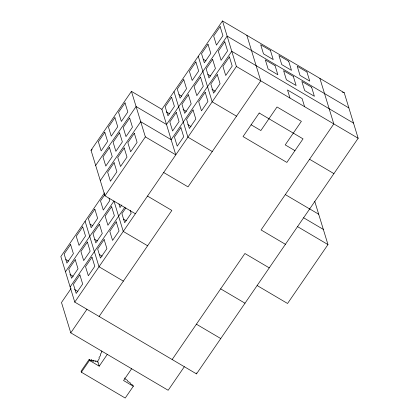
<?xml version="1.0" encoding="UTF-8"?>
<svg xmlns="http://www.w3.org/2000/svg" width="419" height="419" viewBox="0 0 419 419"><rect width="100%" height="100%" fill="white"/><g stroke="black" fill="none" stroke-linecap="round" stroke-linejoin="round"><path stroke-width="0.63" d="M135.384 213.748L104.949 195.799L91.028 150.269L131.44 91.363L161.875 109.312L175.797 154.841L145.362 136.893L131.44 91.363M95.668 165.447L136.081 106.541L166.516 124.485L227.135 36.128L348.875 107.919M100.309 180.626L140.721 121.714L171.156 139.663L231.775 51.301L353.516 123.092M104.561 192.85L60.844 256.58L74.765 302.109L196.506 373.895L358.156 138.27L344.235 92.74L222.494 20.95L161.875 109.312M104.818 194.673L100.508 200.958L103.294 210.06L109.757 200.638L109.013 198.208M104.949 195.799L145.362 136.893M65.484 271.753L113.978 201.068L123.259 231.419L147.608 245.775M121.85 204.949L120.054 207.567L118.944 203.922M70.125 286.931L124.862 207.138M125.862 207.876L121.913 213.638L124.694 222.74L131.163 213.318L130.236 210.28M71.047 288.571L61.493 302.497L70.774 332.848L168.166 390.283L184.334 366.719M74.765 302.109L236.416 66.48L222.494 20.95M70.774 332.848L86.937 309.285M99.114 316.465L171.853 210.432L147.504 196.076M90.556 360.906L91.29 359.837L91.599 360.848L89.163 359.413L81.082 371.192L81.391 372.208L125.218 398.05L133.3 386.271L132.991 385.255L130.555 383.82L130.246 382.809L127.811 381.374L127.502 380.363L125.072 378.928L124.757 377.912M81.391 372.208L89.472 360.424L89.163 359.413M92.683 361.33L93.416 360.261L95.851 361.697L95.542 360.686L97.978 362.121M89.472 360.424L99.214 366.169L107.295 354.385M131.645 368.746L123.563 380.525L133.3 386.271M172.157 359.539L244.9 253.505L269.249 267.867M314.795 201.476L327.972 244.576L287.56 303.482L257.125 285.538M91.028 150.269L92.149 149.62M342.381 92.112L344.235 92.74M236.416 66.48L358.156 138.27M203.225 59.231L205.991 60.865M207.866 74.409L210.631 76.038M211.951 89.257L215.272 91.216M236.515 116.183L212.166 101.822L198.245 56.293M251.122 124.794L260.864 130.539L277.027 106.976L301.376 121.337L285.213 144.895L294.95 150.641M309.562 159.257L333.906 173.613M178.981 94.574L181.746 96.208M183.066 109.427L186.387 111.386M166.301 111.92L169.622 113.879M187.707 124.6L191.027 126.559M309.678 208.908L318.691 214.224M212.265 151.526L187.916 137.17L174 91.641M285.313 194.599L309.662 208.955M303.607 217.77L323.332 229.403M297.537 226.632L327.972 244.576M163.672 172.513L188.021 186.869L260.759 80.836L246.843 35.306M285.412 244.303L261.063 229.942L333.807 123.909L319.886 78.379M123.6 219.179L126.365 220.813M220.651 288.853L245 303.209M90.075 224.17L92.84 225.804M94.71 239.349L97.48 240.977M99.35 254.522L102.121 256.156M123.359 281.123L99.01 266.762L85.094 221.232M196.406 324.196L220.755 338.552M65.825 259.513L68.59 261.147M69.91 274.366L73.231 276.325M74.551 289.539L77.871 291.498M91.29 359.837L93.725 361.272L93.416 360.261M304.587 106.683L302.115 98.585L287.507 89.975L289.979 98.067M196.197 372.884L196.506 373.895M101.587 351.007L101.896 352.018L100.282 354.374L100.591 355.385L98.973 357.742L99.282 358.753L97.669 361.11L99.214 366.169M104.829 132.346L98.36 141.774L101.147 150.882L107.61 141.454L104.829 132.346M114.932 117.624L108.463 127.046L111.25 136.154L117.713 126.727L114.932 117.624M125.035 102.896L118.567 112.318L121.353 121.426L127.816 111.999L125.035 102.896M109.469 147.525L103.001 156.952L105.787 166.055L112.25 156.633L109.469 147.525M119.572 132.797L113.104 142.224L115.89 151.327L122.353 141.905L119.572 132.797M129.675 118.069L123.207 127.496L125.993 136.604L132.456 127.177L129.675 118.069M114.109 162.703L107.641 172.125L110.427 181.233L116.891 171.806L114.109 162.703M124.213 147.975L117.744 157.397L120.531 166.505L126.994 157.083L124.213 147.975M134.316 133.247L127.847 142.675L130.634 151.778L137.097 142.355L134.316 133.247M70.602 244.549L64.138 253.972L66.92 263.08L73.388 253.652L70.602 244.549M82.726 226.873L76.263 236.3L79.044 245.408L85.513 235.981L82.726 226.873M94.851 209.201L88.383 218.629L91.169 227.732L97.632 218.309L94.851 209.201M171.633 97.281L165.17 106.704L167.951 115.812L174.419 106.384L171.633 97.281M183.758 79.61L177.289 89.032L180.076 98.14L186.544 88.713L183.758 79.61M195.883 61.933L189.414 71.361L192.201 80.469L198.664 71.041L195.883 61.933M208.007 44.262L201.539 53.69L204.325 62.792L210.788 53.37L208.007 44.262M220.127 26.591L213.664 36.018L216.445 45.121L222.913 35.699L220.127 26.591M75.242 259.722L68.779 269.15L71.56 278.253L78.028 268.83L75.242 259.722M87.367 242.051L80.898 251.479L83.685 260.581L90.153 251.159L87.367 242.051M99.492 224.38L93.023 233.802L95.81 242.91L102.273 233.488L99.492 224.38M111.616 206.708L105.148 216.131L107.934 225.239L114.397 215.811L111.616 206.708M176.273 112.454L169.81 121.882L172.591 130.985L179.06 121.562L176.273 112.454M188.398 94.783L181.93 104.211L184.716 113.313L191.179 103.891L188.398 94.783M200.523 77.112L194.055 86.539L196.841 95.642L203.304 86.22L200.523 77.112M212.643 59.44L206.179 68.863L208.961 77.971L215.429 68.543L212.643 59.44M224.767 41.769L218.304 51.191L221.085 60.299L227.554 50.872L224.767 41.769M79.882 274.901L73.419 284.323L76.2 293.431L82.669 284.003L79.882 274.901M92.007 257.229L85.539 266.652L88.325 275.76L94.788 266.332L92.007 257.229M104.132 239.558L97.664 248.98L100.45 258.088L106.913 248.661L104.132 239.558M116.252 221.881L109.788 231.309L112.57 240.417L119.038 230.989L116.252 221.881M180.914 127.633L174.445 137.06L177.232 146.163L183.7 136.741L180.914 127.633M193.039 109.961L186.57 119.384L189.357 128.492L195.82 119.064L193.039 109.961M205.163 92.29L198.695 101.712L201.481 110.82L207.944 101.393L205.163 92.29M217.283 74.619L210.82 84.041L213.601 93.149L220.069 83.721L217.283 74.619M229.408 56.942L222.945 66.37L225.726 75.478L232.194 66.05L229.408 56.942M259.204 113.015L243.041 136.578L286.868 162.42L303.031 138.862L259.204 113.015M270.438 50.463L260.697 44.723L263.483 53.826L273.219 59.571L270.438 50.463M288.696 61.232L278.96 55.491L281.741 64.599L291.483 70.34L288.696 61.232M306.959 72L297.223 66.26L300.004 75.368L309.746 81.108L306.959 72M275.079 65.642L265.337 59.901L268.123 69.004L277.86 74.75L275.079 65.642M293.337 76.41L283.6 70.67L286.381 79.772L296.123 85.518L293.337 76.41M311.6 87.178L301.858 81.438L304.644 90.541L314.386 96.286L311.6 87.178"/></g></svg>
